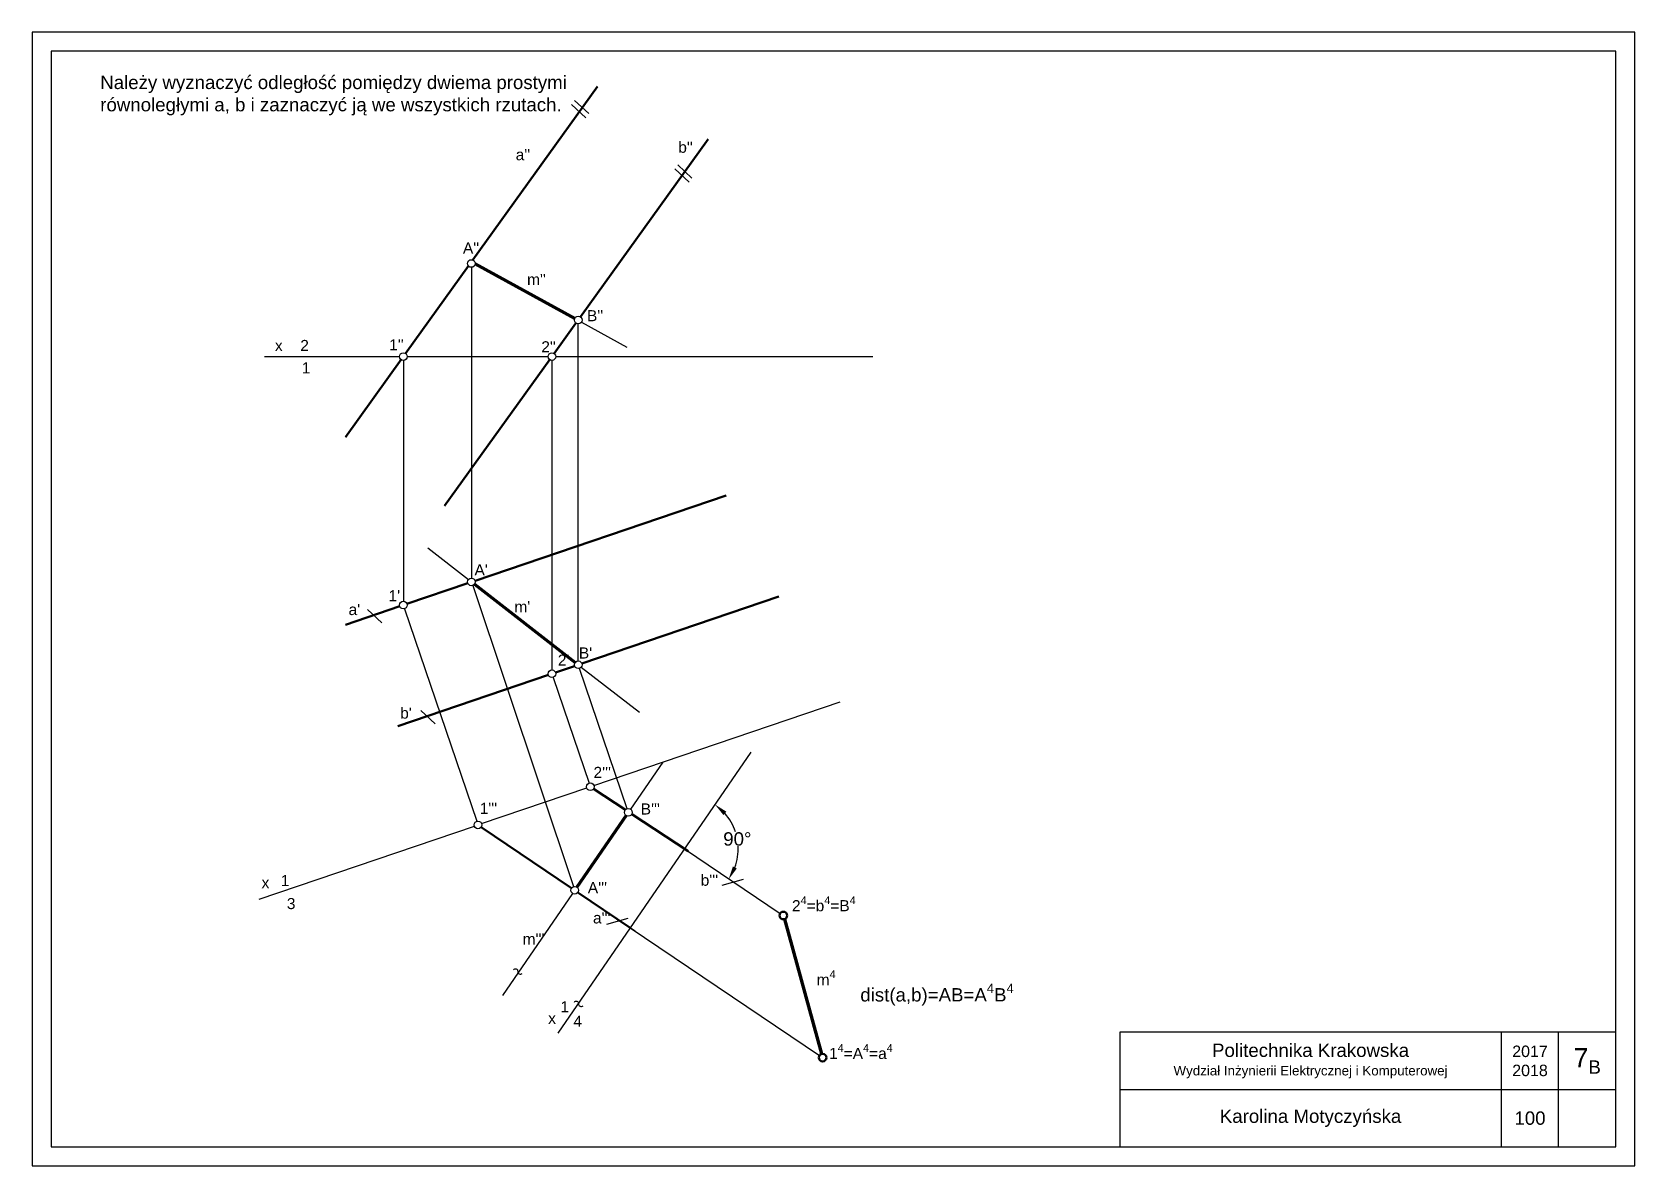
# Model space of a CAD drawing. Header units: inches. Extents: x 14 to 434, y 9 to 306.
import ezdxf

# ---------------------------------------------------------------- set-up
doc = ezdxf.new("R2010")
doc.units = ezdxf.units.IN
doc.header["$MEASUREMENT"] = 0
doc.styles.get("Standard").update_dxf_attribs({"font": 'arial.ttf'})
doc.dimstyles.get("Standard").update_dxf_attribs({"dimtxt": 3.5, "dimasz": 3.5, "dimexe": 0.18, "dimexo": 0.0625, "dimgap": 0.09, "dimtad": 0, "dimtih": 1, "dimtoh": 1, "dimdec": 4, "dimzin": 0, "dimdsep": 46, "dimtxsty": 'Standard', "dimcen": 0.09, "dimadec": 0, "dimazin": 0, "dimtfac": 1, "dimtdec": 4, "dimtofl": 0, "dimtmove": 0, "dimatfit": 3, "dimfxl": 1, "dimtolj": 1, "dimtzin": 0, "dimarcsym": 0})

# ---------------------------------------------------------------- blocks, each defined once
blk = doc.blocks.new('*D1')
at = {"color": 0, "lineweight": -2, "transparency": 16777216}
for start, end in [(18.3043, 41.2214), (339.605, 2.7184)]:
    blk.add_arc((184.58, 91.87), 14.08, start, end, dxfattribs=at)
at = {"color": 0, "transparency": 16777216}
for points in [[(194.78, 100.71), (195.56, 101.58), (192.55, 103.47)], [(198.29, 86.69), (197.26, 87.23), (196.16, 83.86)]]:
    blk.add_solid(points, dxfattribs=at)
at = {"layer": 'Defpoints', "color": 0, "transparency": 16777216}
for p in [(201.95, 117.14), (184.58, 91.87), (198.61, 90.74), (210.28, 74.09), (151.4, 43.59)]:
    blk.add_point(p, dxfattribs=at)
at = {"color": 0, "transparency": 16777216, "insert": (198.43, 94.41), "char_height": 3.5, "attachment_point": 5}
blk.add_mtext('\\A1;90°', dxfattribs=at)

msp = doc.modelspace()

# ---------------------------------------------------------------- linework, layer by layer
at = {"color": 5, "lineweight": 50}
for p, q in [((161.80407, 291.53901), (129.11835, 246.09811)), ((190.79845, 277.71527), (157.3221, 231.1752)), ((127.98906, 244.52812), (111.49818, 221.60189)), ((156.15424, 229.55159), (150.436, 221.60189)), ((110.33032, 219.97829), (95.71713, 199.66249)), ((149.26814, 219.97829), (121.71172, 181.66833)), ((129.70748, 162.07303), (195.53563, 184.43096)), ((111.86113, 156.01169), (127.81373, 161.42984)), ((157.68505, 140.36682), (209.30371, 157.89862)), ((95.71713, 150.52853), (109.96737, 155.36849)), ((150.79895, 138.02802), (155.79129, 139.72362)), ((109.4852, 123.99619), (148.9052, 137.38482)), ((160.73839, 107.56346), (169.10843, 102.05393)), ((170.76445, 100.96387), (185.50641, 91.26006)), ((131.29757, 97.5567), (155.01063, 81.55118)), ((156.66835, 80.43227), (170.36636, 71.18658))]:
    msp.add_line(p, q, dxfattribs=at)
for p, q in [((155.01909, 286.81785), (158.7524, 283.3361)), ((155.76575, 287.89554), (159.49906, 284.41379)), ((182.04792, 269.92247), (185.78123, 266.44072)), ((182.79458, 271.00015), (186.52789, 267.5184)), ((128.7606, 244.16429), (128.7606, 220.79009)), ((156.73817, 141.04522), (156.73817, 229.3634)), ((157.56017, 229.7939), (169.43718, 223.27512)), ((74.57331, 220.79009), (109.91425, 220.79009)), ((110.91425, 219.79009), (110.91425, 156.69009)), ((111.91425, 220.79009), (148.85207, 220.79009)), ((128.7606, 220.79009), (128.7606, 162.75144)), ((149.85207, 219.79009), (149.85207, 138.70642)), ((150.85207, 220.79009), (233.88954, 220.79009)), ((117.28866, 170.65187), (127.97051, 162.36442)), ((129.07851, 160.80331), (155.52159, 81.93985)), ((101.53815, 154.49729), (105.27146, 151.01554)), ((111.23585, 154.74321), (130.14711, 99.06303)), ((169.54244, 102.34578), (157.05977, 139.09835)), ((157.52826, 139.43223), (172.75867, 127.61582)), ((150.17367, 136.75955), (159.58151, 109.06015)), ((160.84999, 108.43488), (225.37484, 130.35015)), ((115.48613, 128.11119), (119.21944, 124.62944)), ((201.94786, 117.14094), (151.3988, 43.5868)), ((178.91634, 114.57095), (170.43042, 102.22304)), ((131.41558, 98.43775), (158.95623, 107.79168)), ((73.1528, 78.64934), (129.52183, 97.79456)), ((184.58045, 91.86957), (209.65634, 74.94419)), ((155.27311, 80.16758), (136.87193, 53.39195)), ((194.49293, 82.30387), (200.07918, 83.87827)), ((164.26992, 72.14185), (169.85616, 73.71624)), ((170.36636, 71.18658), (219.93568, 37.72895)), ((398.62668, 13.78427), (398.62668, 43.78427)), ((413.62668, 13.78427), (413.62668, 43.78427)), ((298.62668, 28.78427), (428.62668, 28.78427))]:
    msp.add_line(p, q)
at = {"color": 1, "lineweight": 100}
for p, q in [((129.75463, 245.05517), (155.81635, 230.75101)), ((129.55069, 161.13845), (155.94808, 140.65821)), ((169.29766, 100.57476), (156.40587, 81.81587)), ((210.75144, 73.42083), (220.4983, 38.13341))]:
    msp.add_line(p, q, dxfattribs=at)
at = {"lineweight": 35}
msp.add_line((170.36636, 71.18658), (171.67246, 70.305), dxfattribs=at)
for points in [[(13.62668, 8.78427), (433.62668, 8.78427), (433.62668, 305.78427), (13.62668, 305.78427)], [(18.62668, 13.78427), (428.62668, 13.78427), (428.62668, 300.78427), (18.62668, 300.78427)], [(298.62668, 13.78427), (428.62668, 13.78427), (428.62668, 43.78427), (298.62668, 43.78427)]]:
    msp.add_lwpolyline(points, close=True)
for points in [[(139.82071, 60.1583, -0.757844737), (140.88277, 59.78529, 0.682130229), (142.0873, 59.2219, -0.800257603)], [(155.73232, 51.69437, -0.757844737), (156.79437, 51.32136, 0.682130229), (157.9989, 50.75797, -0.800257603)]]:
    msp.add_lwpolyline(points, format="xyb")
for centre in [(128.7606, 245.16429), (156.73817, 230.3634), (110.91425, 220.79009), (149.85207, 220.79009), (128.7606, 161.75144), (110.91425, 155.69009), (149.85207, 137.70642), (156.73817, 140.04522), (159.90311, 108.11328), (169.86404, 101.3989), (130.46871, 98.11615), (155.83949, 80.99173)]:
    msp.add_circle(centre, 1)
at = {"color": 5, "lineweight": 50}
for centre in [(210.4852, 74.38474), (220.76454, 37.1695)]:
    msp.add_circle(centre, 1, dxfattribs=at)

# ---------------------------------------------------------------- texts
for s, width, gutter_width, insert, char_height, attachment_point in [('Należy wyznaczyć odległość pomiędzy dwiema prostymi równoległymi a, b i zaznaczyć ją we wszystkich rzutach.', 140.1069145, 1, (31.48905, 294.35734), 3.5, 1), ('Politechnika Krakowska\\P{\\H0.71429x;Wydział Inżynierii Elektrycznej i Komputerowej }', 100, 17.5, (348.62668, 36.28427), 3.5, 5), ('2017\\P2018', 15, 17.5, (406.12668, 36.28427), 3, 5), ('\\A1;7{\\H0.7x;\\S^ B;}', 15, 17.5, (421.12668, 36.28427), 5, 5)]:
    msp.add_mtext_dynamic_manual_height_columns(s, width=width, gutter_width=gutter_width, heights=[0], dxfattribs=dict(insert=insert, char_height=char_height, attachment_point=attachment_point))
at = {"char_height": 2.905, "attachment_point": 1}
for s, insert, width in [("b''", (182.95378, 277.06967), 0.4259382), ("a''", (140.35603, 275.12028), 0.4259382), ("A''", (126.52826, 250.66815), 0.4259382), ("m''", (143.33926, 242.43588), 0.4259382), ("B''", (159.03389, 232.94114), 0.4259382), ('x', (77.26594, 225.14472), 0.4259382), ('2', (83.90806, 225.14472), 0.4259382), ("1''", (107.19984, 225.31907), 0.4259382), ("2''", (147.0647, 224.80174), 0.4259382), ('1', (84.29877, 219.28852), 0.4259382), ("A'", (129.55802, 166.36367), 0.4259382), ("a'", (96.56336, 155.97386), 0.4259382), ("1'", (107.02835, 159.59894), 0.4259382), ("m'", (140.01162, 156.7234), 0.4259382), ("B'", (156.9064, 144.59862), 0.4259382), ("2'", (151.39988, 142.72838), 0.4259382), ("b'", (110.08121, 128.85872), 0.4259382), ("2'''", (160.74039, 113.31614), 0.4259382), ("1'''", (130.92084, 103.8975), 0.4259382), ("B'''", (173.1172, 103.73831), 0.4259382), ('1', (78.80258, 84.99718), 0.4259382), ("b'''", (188.82609, 85.08229), 0.4259382), ('x', (73.76954, 84.44172), 0.4259382), ("A'''", (159.25235, 83.1197), 0.4259382), ('3', (80.37966, 78.95637), 0.4259382), ('\\A1;2{\\H0.7x;\\S4^ ;}=b{\\H0.7x;\\S4^ ;}=B{\\H0.7x;\\S4^ ;}', (212.74349, 79.39013), 22.2613896), ("m'''", (142.17301, 69.66671), 0.4259382), ('\\A1;m{\\H0.7x;\\S4^ ;}', (219.21656, 60.02334), 0.4259382), ('1', (152.0765, 51.93335), 0.4259382), ('x', (148.861, 48.90931), 0.4259382), ('4', (155.48115, 48.1533), 0.4259382), ('\\A1;1{\\H0.7x;\\S4^ ;}=A{\\H0.7x;\\S4^ ;}=a{\\H0.7x;\\S4^ ;}', (222.45612, 40.68751), 0.4259382)]:
    msp.add_mtext(s, dxfattribs=dict(at, insert=insert, width=width))
at = {"lineweight": 35, "insert": (160.60839, 75.20652), "char_height": 2.905, "width": 0.4259382, "attachment_point": 1}
msp.add_mtext("a'''", dxfattribs=at)
at = {"color": 1, "insert": (230.65041, 56.54548), "char_height": 3.5, "attachment_point": 1}
msp.add_mtext_dynamic_manual_height_columns('\\A1;{\\C256;dist(a,b)=AB=A\\H0.7x;\\S4^ ;\\H1.42857x;B\\H0.7x;\\S4^ ;}', width=35.5121133, gutter_width=1, heights=[0], dxfattribs=at)
at = {"lineweight": 18, "char_height": 3.5, "attachment_point": 5}
for s, width, insert in [('Karolina Motyczyńska', 100, (348.62668, 21.28427)), ('100', 15, (406.12668, 21.28427))]:
    msp.add_mtext_dynamic_manual_height_columns(s, width=width, gutter_width=17.5, heights=[0], dxfattribs=dict(at, insert=insert))

# ---------------------------------------------------------------- dimensions: what is measured, and where the dimension line sits
dim = msp.add_angular_dim_2l(base=(198.61393, 90.73644), line1=((184.58045, 91.86957), (210.28258, 74.08893)), line2=((201.94786, 117.14094), (151.3988, 43.5868)), dimstyle='Standard')
dim.commit()
dim.dimension.update_dxf_attribs({"geometry": '*D1', "text_midpoint": (198.42772, 94.41431)})

doc.saveas('drawing.dxf')
